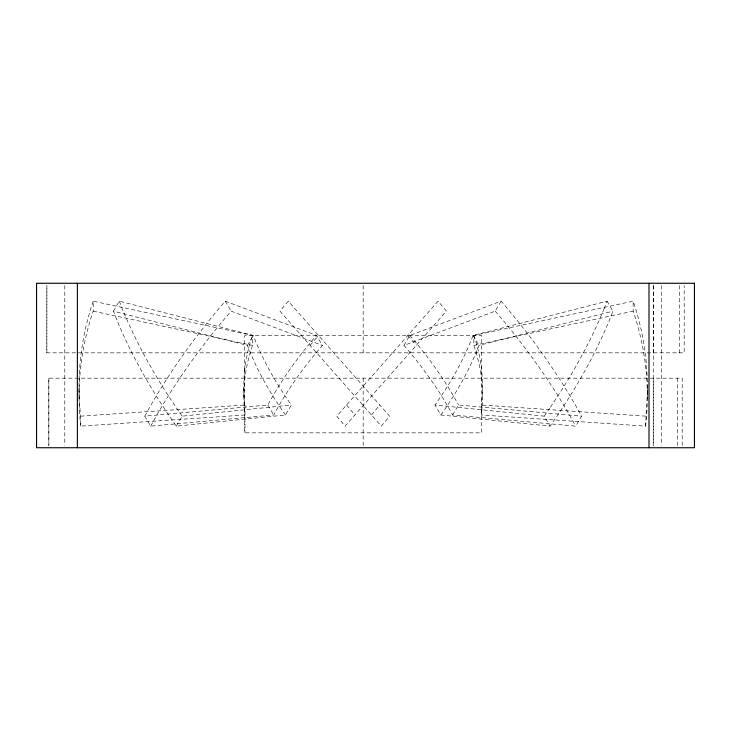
<?xml version="1.0" encoding="UTF-8"?>
<svg xmlns="http://www.w3.org/2000/svg" width="731" height="731" viewBox="0 0 731 731"><rect width="100%" height="100%" fill="white"/><g stroke="black" fill="none" stroke-linecap="round" stroke-linejoin="round"><path stroke-width="0.55" stroke-dasharray="3.65 2.74" d="M645.601 416.158L481.373 405.02L481.373 414.989L645.601 426.136L646.405 408.254A464.212 348.239 0 0 0 635.668 308.847L633.165 301.172L473.852 335.447L473.852 345.416A271.037 203.328 0 0 1 481.354 414.989M645.601 426.136L646.405 418.223A464.212 348.239 0 0 0 635.668 318.817L633.165 311.141L633.165 301.172M93.203 301.172L90.708 308.847A464.212 348.239 0 0 0 79.971 408.254L80.766 426.136L244.986 414.989A271.037 203.328 0 0 1 252.497 345.416L252.515 335.447L93.203 301.172L93.203 311.141L90.708 318.817A464.212 348.239 0 0 0 79.971 418.223L80.766 426.136M604.034 308.847L607.059 301.172L473.048 335.447A271.037 143.769 -38.7 0 1 434.991 405.02M607.059 301.172L612.943 311.141L609.928 318.817A464.212 246.237 -38.7 0 1 555.551 418.223L550.068 426.136L440.894 414.989L435 405.02L544.175 416.158L550.068 426.136M144.784 416.158L149.142 408.254A464.212 246.237 -38.7 0 1 218.688 308.847L225.249 301.172L316.532 335.447L322.417 345.416A271.037 143.769 -38.7 0 0 273.75 414.989L150.668 426.136L144.784 416.158L267.848 405.02A271.037 143.769 -38.7 0 1 316.523 335.447M150.668 426.136L155.027 418.223A464.212 246.237 -38.7 0 1 224.572 318.817L231.133 311.141L322.417 345.416M113.424 311.141L119.308 301.172L253.319 335.447A271.037 143.769 38.7 0 0 291.377 405.02L285.474 414.989L176.299 426.136L170.798 418.223A464.212 246.237 38.7 0 1 116.43 318.817L113.424 311.141L247.434 345.416A271.037 143.769 38.7 0 0 285.492 414.989M176.299 426.136L182.183 416.158L291.358 405.02M247.434 345.416L253.319 335.447M403.941 345.416L409.826 335.447L501.119 301.172L507.661 308.847A464.212 246.237 38.7 0 1 577.207 408.254L581.584 416.158L575.69 426.136L452.626 414.989A271.037 143.769 38.7 0 0 403.951 345.416L495.234 311.141L501.119 301.172M452.626 414.989L458.511 405.02L581.584 416.158M544.175 416.158L549.685 408.254M310.154 345.416L318.478 335.447M371.485 414.989L379.809 405.02M440.875 414.989A271.037 143.769 -38.7 0 0 478.942 345.416L612.943 311.141M473.852 345.416L633.165 311.141M80.766 416.158L244.986 405.02A271.037 203.328 0 0 1 252.497 335.447M46.875 352.835L46.875 285.547L46.802 352.835L684.198 352.835L684.198 285.547M93.203 311.141L252.515 345.416M495.234 311.141L501.777 318.817A464.212 246.237 38.7 0 1 571.322 418.223L575.69 426.136M407.88 335.447L416.204 345.416M346.558 405.02L354.882 414.989M182.183 416.158L176.683 408.254A464.212 246.237 38.7 0 1 122.315 308.847L119.308 301.172M473.048 335.447L478.933 345.416M225.249 301.172L231.133 311.141M267.848 405.02L273.741 414.989M682.206 445.453L682.206 378.165L48.794 378.165L48.794 445.453M679.492 285.547L679.492 352.835M677.491 378.165L677.491 445.453M661.573 285.547L661.573 445.453M653.633 285.547L653.633 445.453M653.304 285.547L653.304 352.835M653.231 378.165L653.231 445.453M647.31 388.234L647.31 398.203M363.179 285.547L363.179 352.835M363.179 378.165L363.179 445.453M244.986 405.02L244.986 432.843M243.862 387.485L243.862 397.454M79.049 388.234L79.049 398.203M64.785 285.547L64.785 445.453M48.867 378.165L48.867 445.453M473.862 335.447A271.037 203.328 0 0 1 481.354 405.02M409.835 335.447A271.037 143.769 38.7 0 1 458.492 405.02M604.053 308.847A464.212 246.237 -38.7 0 1 549.666 408.254M244.748 369.941L244.711 432.843L481.647 432.843L481.647 335.447L244.711 335.447L244.748 369.941M288.27 301.172L279.946 311.141L381.299 426.136L389.623 416.158L288.27 301.172M438.088 301.172L336.735 416.158L345.059 426.136L446.413 311.141L438.088 301.172"/><path stroke-width="1.1" d="M649 283.262L649 447.737M77.367 283.262L77.367 447.737M694.45 283.262L36.55 283.262L36.55 447.737L694.45 447.737L694.45 283.262"/></g></svg>
